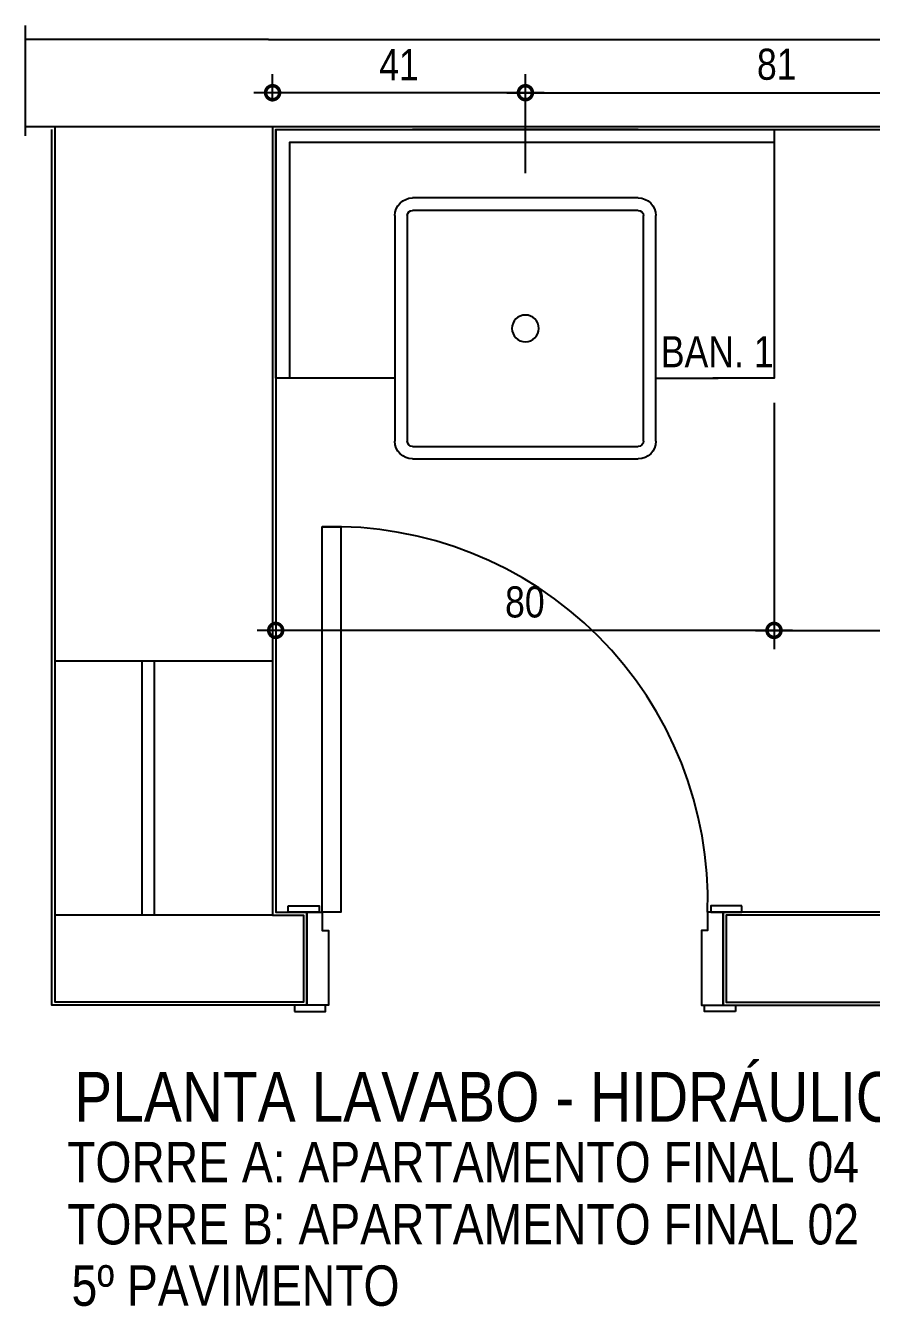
# Model space of a CAD drawing. Header units: metres. Extents: x 3 to 168, y -142 to 28.
# Drawn here: x 14.774 to 16.135, y -81.193 to -79.132 of the extents above; entities that cross this region are included whole.
import ezdxf

# ---------------------------------------------------------------- set-up
doc = ezdxf.new("R2010")
doc.units = ezdxf.units.M
doc.linetypes.add('DASHEDX2', pattern=[1.5, 1, -0.5])
for name, color, linetype in [('ARQ-ALV ACAB', 4, 'Continuous'), ('ARQ-ALV OSSO', 5, 'Continuous'), ('ARQ-AUX', 7, 'Continuous'), ('ARQ-CAX @ 1', 1, 'Continuous'), ('ARQ-DIM', 2, 'Continuous'), ('ARQ-HID', 2, 'Continuous'), ('ARQ-PRJ', 7, 'DASHEDX2'), ('ARQ-TXT', 2, 'Continuous')]:
    doc.layers.add(name, color=color, linetype=linetype)
doc.styles.add('Adesa', font='ARIALN.TTF')
doc.dimstyles.new('ADESA 1-0025', dxfattribs={"dimtxt": 0.05, "dimasz": 0.045, "dimexe": 0.03, "dimexo": 0.04, "dimgap": 0.02, "dimtad": 1, "dimtoh": 1, "dimdec": 0, "dimlfac": 100, "dimzin": 4, "dimtxsty": 'Adesa', "dimblk": 'DOTSMALL', "dimcen": 1, "dimdle": 0.03, "dimclrd": 1, "dimclre": 1, "dimclrt": 256, "dimazin": 1, "dimtm": 1e-09, "dimtfac": 1, "dimtdec": 0, "dimtix": 1, "dimtmove": 2, "dimatfit": 0, "dimldrblk": 'DOTSMALL', "dimfxl": 0.8, "dimtvp": 2, "dimtolj": 1, "dimtzin": 0, "dimarcsym": 0})

# ---------------------------------------------------------------- blocks, each defined once
blk = doc.blocks.new('ARQ-HID-CUBA Q')
for points in [[(-0.1816, 0), (0.1816, 0)], [(-0.1816, -0.11), (0.1816, -0.11)], [(-0.21, -0.5016), (-0.21, -0.1384)], [(-0.19, -0.5016), (-0.19, -0.1384)], [(-0.1816, -0.13), (0.1816, -0.13)], [(0.19, -0.1384), (0.19, -0.5016)], [(0.21, -0.1384), (0.21, -0.5016)], [(-0.21, -0.4), (-0.31, -0.4)], [(0.21, -0.4), (0.31, -0.4)], [(0.1816, -0.51), (-0.1816, -0.51)], [(0.1816, -0.53), (-0.1816, -0.53)], [(0.1816, -0.53), (-0.1816, -0.53)]]:
    blk.add_lwpolyline(points)
blk.add_circle((0, -0.32), 0.0216)
for centre, radius, start, end in [((-0.1816, -0.1384), 0.0284, 90, 180), ((0.1816, -0.1384), 0.0284, 0, 90), ((-0.1816, -0.1384), 0.0084, 90, 180), ((0.1816, -0.1384), 0.0084, 0, 90), ((-0.1816, -0.5016), 0.0284, 180, 270), ((-0.1816, -0.5016), 0.0084, 180, 270), ((0.1816, -0.5016), 0.0284, 270, 0), ((0.1816, -0.5016), 0.0084, 270, 0)]:
    blk.add_arc(centre, radius, start, end)
blk = doc.blocks.new('*U186')
for points in [[(-0.665, 0.01), (-0.615, 0.01), (-0.615, 0), (-0.665, 0)], [(0.045, 0.01), (-0.005, 0.01), (-0.005, 0), (0.045, 0)], [(-0.675, -0.16), (-0.625, -0.16), (-0.625, -0.15), (-0.675, -0.15)], [(0, -0.15), (0, -0.77), (-0.03, -0.77), (-0.03, -0.15)], [(0.055, -0.16), (0.005, -0.16), (0.005, -0.15), (0.055, -0.15)]]:
    blk.add_lwpolyline(points, close=True)
for points in [[(-0.66, -0.15), (-0.62, -0.15), (-0.62, -0.12), (-0.61, -0.12), (-0.61, 0), (-0.645, 0), (-0.645, -0.15)], [(0.04, -0.15), (0, -0.15), (0, -0.12), (-0.01, -0.12), (-0.01, 0), (0.025, 0), (0.025, -0.15)]]:
    blk.add_lwpolyline(points)
at = {"layer": 'ARQ-PRJ'}
blk.add_arc((-0.0179, -0.1679), 0.6024, 178.2986, 271.7014, dxfattribs=at)
blk = doc.blocks.new('_DotSmall')
at = {"color": 0, "linetype": 'ByBlock', "const_width": 0.5}
blk.add_lwpolyline([(-0.0625, 0, 1), (0.0625, 0, 1)], format="xyb", close=True, dxfattribs=at)
blk = doc.blocks.new('*D188')
at = {"layer": 'ARQ-DIM', "color": 1, "lineweight": -2, "transparency": 16777216}
for p, q in [((15.1716, -79.2544), (15.1716, -79.21)), ((15.5784, -79.3694), (15.5784, -79.21)), ((15.6084, -79.24), (15.1416, -79.24))]:
    blk.add_line(p, q, dxfattribs=at)
at = {"layer": 'Defpoints', "color": 0, "transparency": 16777216}
for p in [(15.1716, -79.24), (15.1716, -79.2944), (15.5784, -79.4094, 0)]:
    blk.add_point(p, dxfattribs=at)
at = {"layer": 'ARQ-DIM', "color": 1, "lineweight": -2, "transparency": 16777216, "xscale": 0.045, "yscale": 0.045, "zscale": 0.045, "rotation": 180}
blk.add_blockref('_DotSmall', (15.1716, -79.24), dxfattribs=at)
at = {"layer": 'ARQ-DIM', "color": 1, "lineweight": -2, "transparency": 16777216, "xscale": 0.045, "yscale": 0.045, "zscale": 0.045}
blk.add_blockref('_DotSmall', (15.5784, -79.24), dxfattribs=at)
at = {"layer": 'ARQ-DIM', "transparency": 16777216, "insert": (15.375, -79.1949), "char_height": 0.05, "attachment_point": 5, "style": 'Adesa'}
blk.add_mtext('\\A1;41', dxfattribs=at)
blk = doc.blocks.new('*D189')
at = {"layer": 'ARQ-DIM', "color": 1, "lineweight": -2, "transparency": 16777216}
for p, q in [((15.5784, -79.2497), (15.5784, -79.21)), ((16.3872, -79.3446), (16.3872, -79.21)), ((15.5484, -79.24), (16.4172, -79.24))]:
    blk.add_line(p, q, dxfattribs=at)
at = {"layer": 'Defpoints', "color": 0, "transparency": 16777216}
for p in [(16.3872, -79.24), (15.5784, -79.2897), (16.3872, -79.3846)]:
    blk.add_point(p, dxfattribs=at)
at = {"layer": 'ARQ-DIM', "color": 1, "lineweight": -2, "transparency": 16777216, "xscale": 0.045, "yscale": 0.045, "zscale": 0.045, "rotation": 180}
blk.add_blockref('_DotSmall', (15.5784, -79.24), dxfattribs=at)
at = {"layer": 'ARQ-DIM', "color": 1, "lineweight": -2, "transparency": 16777216, "xscale": 0.045, "yscale": 0.045, "zscale": 0.045}
blk.add_blockref('_DotSmall', (16.3872, -79.24), dxfattribs=at)
at = {"layer": 'ARQ-DIM', "transparency": 16777216, "insert": (15.9828, -79.1945), "char_height": 0.05, "attachment_point": 5, "style": 'Adesa'}
blk.add_mtext('\\A1;81', dxfattribs=at)
blk = doc.blocks.new('*D191')
at = {"layer": 'ARQ-DIM', "color": 1, "lineweight": -2, "transparency": 16777216}
for p, q in [((15.9784, -79.7394), (15.9784, -80.1354)), ((16.7779, -79.7394), (16.7779, -80.1354)), ((15.9484, -80.1054), (16.8079, -80.1054))]:
    blk.add_line(p, q, dxfattribs=at)
at = {"layer": 'Defpoints', "color": 0, "transparency": 16777216}
for p in [(15.9784, -79.6994), (16.7779, -79.6994, 0), (16.7779, -80.1054)]:
    blk.add_point(p, dxfattribs=at)
at = {"layer": 'ARQ-DIM', "color": 1, "lineweight": -2, "transparency": 16777216, "xscale": 0.045, "yscale": 0.045, "zscale": 0.045, "rotation": 180}
blk.add_blockref('_DotSmall', (15.9784, -80.1054), dxfattribs=at)
at = {"layer": 'ARQ-DIM', "color": 1, "lineweight": -2, "transparency": 16777216, "xscale": 0.045, "yscale": 0.045, "zscale": 0.045}
blk.add_blockref('_DotSmall', (16.7779, -80.1054), dxfattribs=at)
at = {"layer": 'ARQ-DIM', "transparency": 16777216, "insert": (16.3781, -80.0599), "char_height": 0.05, "width": 0.001722, "attachment_point": 5, "style": 'Adesa'}
blk.add_mtext('\\A1;80 - 60 mín.', dxfattribs=at)
blk = doc.blocks.new('*D192')
at = {"layer": 'ARQ-DIM', "color": 1, "lineweight": -2, "transparency": 16777216}
for p, q in [((15.1766, -79.7394), (15.1766, -80.1354)), ((15.9784, -79.7394), (15.9784, -80.1354)), ((16.0084, -80.1054), (15.1466, -80.1054))]:
    blk.add_line(p, q, dxfattribs=at)
at = {"layer": 'Defpoints', "color": 0, "transparency": 16777216}
for p in [(15.1766, -79.6994), (15.9784, -79.6994), (15.1766, -80.1054)]:
    blk.add_point(p, dxfattribs=at)
at = {"layer": 'ARQ-DIM', "color": 1, "lineweight": -2, "transparency": 16777216, "xscale": 0.045, "yscale": 0.045, "zscale": 0.045, "rotation": 180}
blk.add_blockref('_DotSmall', (15.1766, -80.1054), dxfattribs=at)
at = {"layer": 'ARQ-DIM', "color": 1, "lineweight": -2, "transparency": 16777216, "xscale": 0.045, "yscale": 0.045, "zscale": 0.045}
blk.add_blockref('_DotSmall', (15.9784, -80.1054), dxfattribs=at)
at = {"layer": 'ARQ-DIM', "transparency": 16777216, "insert": (15.5775, -80.0599), "char_height": 0.05, "attachment_point": 5, "style": 'Adesa'}
blk.add_mtext('\\A1;80', dxfattribs=at)
blk = doc.blocks.new('AREAS MOLHADAS')
at = {"layer": 'ARQ-ALV ACAB'}
for points in [[(15.1766, -79.2994), (15.1766, -80.5587), (15.2266, -80.5587), (15.2266, -80.7087), (14.8166, -80.7087), (14.8166, -79.2991)], [(15.1766, -79.2994), (16.7779, -79.2994)], [(16.7779, -79.2994), (16.7779, -80.5587), (15.8966, -80.5587), (15.8966, -80.7087), (16.7779, -80.7087), (16.7779, -80.7543), (16.9279, -80.7543), (16.9279, -80.7087), (16.9779, -80.7087), (16.9779, -80.5487), (16.9379, -80.5487), (16.9378, -79.3094)]]:
    blk.add_lwpolyline(points, dxfattribs=at)
at = {"layer": 'ARQ-ALV OSSO'}
for points in [[(15.1651, -79.1544), (14.7742, -79.1544)], [(15.1651, -79.1544), (16.9834, -79.1544)], [(14.7742, -79.2944), (14.8216, -79.2944)], [(15.1716, -79.2944), (15.1716, -80.5637), (15.2216, -80.5637), (15.2216, -80.7037), (14.8216, -80.7037), (14.8216, -79.2944)], [(14.8216, -79.2944), (15.1716, -79.2944)], [(15.1716, -79.2944), (16.9834, -79.2944)], [(16.7829, -79.2944), (16.7829, -80.5637), (15.9016, -80.5637), (15.9016, -80.7037), (16.7829, -80.7037)]]:
    blk.add_lwpolyline(points, dxfattribs=at)
at = {"layer": 'ARQ-ALV OSSO', "elevation": 0}
for points in [[(14.8216, -80.1544), (15.1716, -80.1544)], [(14.9616, -80.5637), (14.9616, -80.1544)], [(14.9816, -80.5637), (14.9816, -80.1544)], [(15.1716, -80.5637), (14.8216, -80.5637)]]:
    blk.add_lwpolyline(points, dxfattribs=at)
at = {"layer": 'ARQ-AUX'}
blk.add_lwpolyline([(14.7742, -79.3093), (14.7742, -79.132)], dxfattribs=at)
at = {"layer": 'ARQ-HID', "lineweight": -2, "elevation": 0}
blk.add_lwpolyline([(15.2684, -79.6994), (15.1766, -79.6994), (15.1766, -79.2994), (15.9784, -79.2994), (15.9784, -79.6994), (15.88, -79.6994)], dxfattribs=at)
at = {"layer": 'ARQ-HID', "elevation": 0}
blk.add_lwpolyline([(15.1994, -79.6994), (15.1994, -79.3195), (15.9793, -79.3195)], dxfattribs=at)
at = {"layer": 'ARQ-CAX @ 1', "rotation": 180}
blk.add_blockref('*U186', (15.2516, -80.7087), dxfattribs=at)
at = {"layer": 'ARQ-HID', "lineweight": -2, "xscale": -1}
blk.add_blockref('ARQ-HID-CUBA Q', (15.5784, -79.2994, 0), dxfattribs=at)
at = {"layer": 'ARQ-TXT', "ltscale": 0.5, "style": 'Adesa'}
blk.add_text('PLANTA LAVABO - HIDRÁULICA', height=0.08, dxfattribs=at).set_placement((14.8524, -80.8961, 0))
at = {"layer": 'ARQ-TXT', "style": 'Adesa'}
for s, p in [('TORRE A: APARTAMENTO FINAL 04', (14.841, -80.9936, 217.9394)), ('TORRE B: APARTAMENTO FINAL 02 ', (14.841, -81.0937, 217.9394)), ('5º PAVIMENTO', (14.8481, -81.1925, 326.909))]:
    blk.add_text(s, height=0.065, dxfattribs=at).set_placement(p)
at = {"layer": 'ARQ-TXT', "insert": (15.7963, -79.6319), "char_height": 0.05, "attachment_point": 1, "style": 'Adesa'}
blk.add_mtext_dynamic_manual_height_columns('BAN. 1', width=0.171339, gutter_width=1, heights=[0], dxfattribs=at)
at = {"layer": 'ARQ-DIM'}
for base, p1, p2, picture, middle in [((15.1716, -79.24), (15.5784, -79.4094, 0), (15.1716, -79.2944), '*D188', (15.375, -79.1949)), ((16.3872, -79.24), (15.5784, -79.2897), (16.3872, -79.3846), '*D189', (15.9828, -79.1945)), ((15.1766, -80.1054, 0), (15.9784, -79.6994, 0), (15.1766, -79.6994, 0), '*D192', (15.5775, -80.0599, 0))]:
    dim = blk.add_linear_dim(base=base, p1=p1, p2=p2, dimstyle='ADESA 1-0025', dxfattribs=at)
    dim.commit()
    dim.dimension.update_dxf_attribs({"geometry": picture, "text_midpoint": middle})
dim = blk.add_linear_dim(base=(16.7779, -80.1054, 0), p1=(15.9784, -79.6994, 0), p2=(16.7779, -79.6994), text='<> - 60 mín.', dimstyle='ADESA 1-0025', dxfattribs=at)
dim.commit()
dim.dimension.update_dxf_attribs({"geometry": '*D191', "text_midpoint": (16.3781, -80.0599, 0)})

msp = doc.modelspace()

# ---------------------------------------------------------------- block references
msp.add_blockref('AREAS MOLHADAS', (0, 0))

doc.saveas('drawing.dxf')
